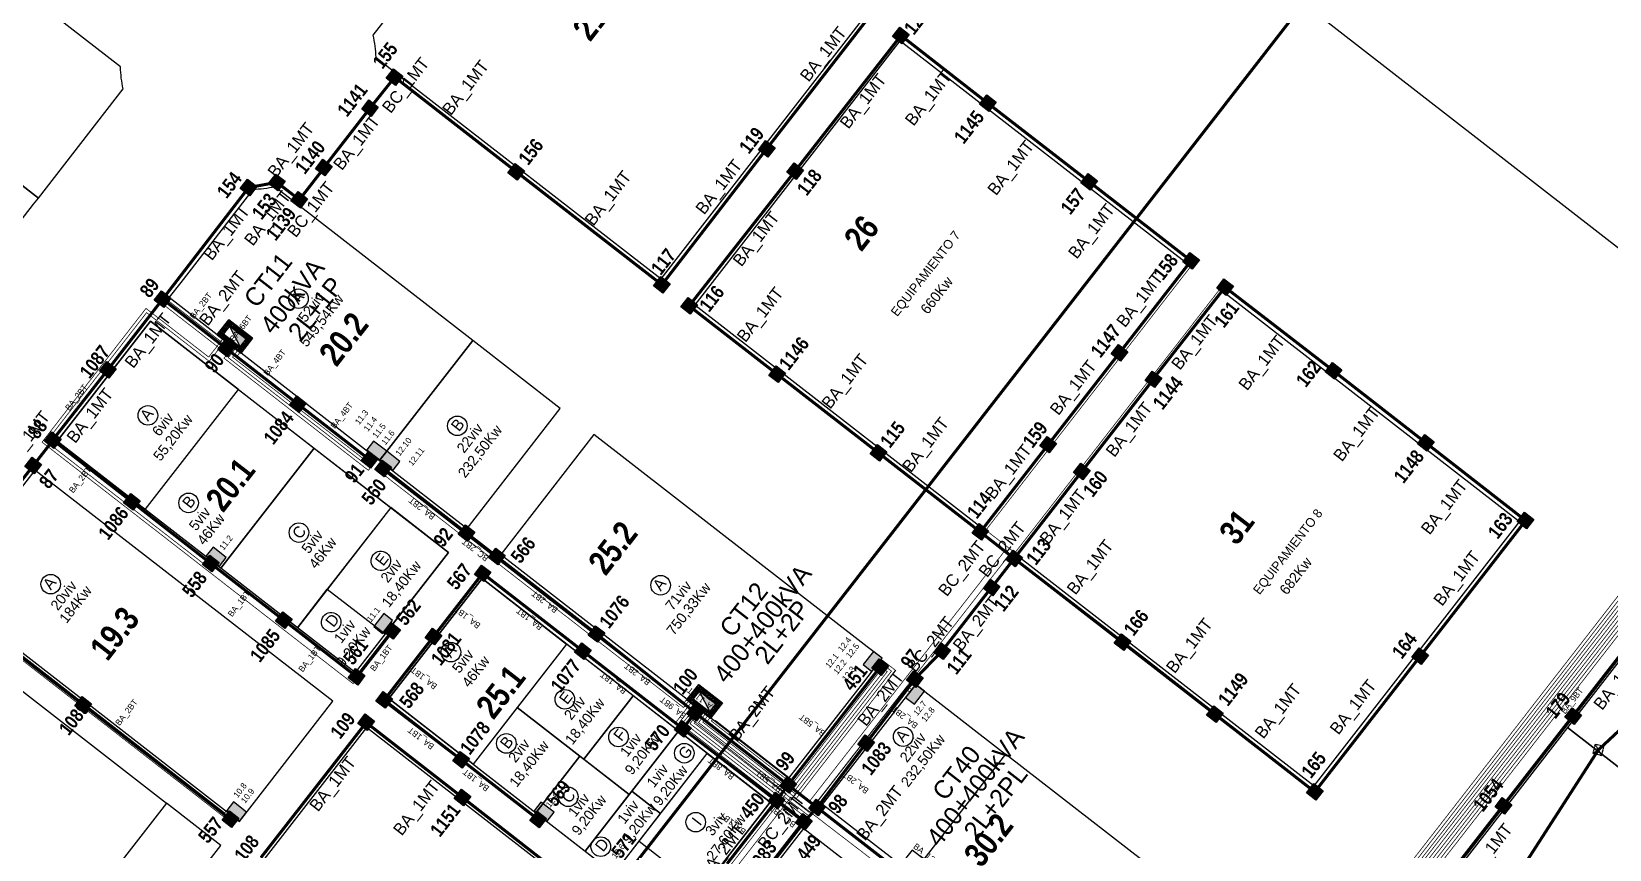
# Model space of a CAD drawing. Header units: metres. Extents: x 750363 to 753809, y 4417932 to 4421953.
# Drawn here: x 752483 to 753002, y 4420343 to 4420612 of the extents above; entities that cross this region are included whole.
import ezdxf
from ezdxf.enums import TextEntityAlignment as Align

# ---------------------------------------------------------------- set-up
doc = ezdxf.new("R2010")
doc.units = ezdxf.units.M
for name, pattern in [('RAYITAS', [0.375, 0.25, -0.125]), ('TRAZO_Y_PUNTO', [25.4, 12.7, -6.35, 0, -6.35]), ('TRAZOS2', [9.525, 6.35, -3.175]), ('VALS2', [1.25, 0.625, -0.125, 0.125, -0.125, 0.125, -0.125])]:
    doc.linetypes.add(name, pattern=pattern)
for name, color, linetype in [('--norte h4', 7, 'TRAZOS2'), ('0-LAMT_EXISTENTE', 20, 'VALS2'), ('0-MANZANAS', 10, 'Continuous'), ('0-REPARCELACION', 5, 'Continuous'), ('0-SOLAPE', 2, 'TRAZOS2'), ('1-CT', 2, 'TRAZOS2'), ('1-CT-TXT', 3, 'TRAZOS2'), ('1-DESVIO-LINEA EXISTENTE', 210, 'Continuous'), ('1-LINEAS-MT', 7, 'Continuous'), ('2-ARQUETAS-CRUCE', 10, 'Continuous'), ('2-ARQUETAS-PASO', 170, 'Continuous'), ('2-ARQUETAS-TRAFO', 7, 'Continuous'), ('2-CARGAS-BT', 7, 'Continuous'), ('2-HORNACINAS', 7, 'Continuous'), ('2-HORNACINAS-TXT-SIMPLE', 2, 'Continuous'), ('2-LINEAS-BT', 10, 'Continuous'), ('2-TEXTO ZANJA-BT', 7, 'Continuous'), ('2-TEXTO ZANJA-MT', 7, 'Continuous'), ('2-TEXTO-ARQUETA-MT', 7, 'Continuous'), ('2-ZANJAS-BT', 170, 'Continuous'), ('2-ZANJAS-MT', 10, 'Continuous'), ('2-ZANJAS-MT-BT', 82, 'Continuous')]:
    doc.layers.add(name, color=color, linetype=linetype)
doc.styles.add('Century', font='GOTHIC.TTF')
doc.styles.add('Century_1_1000', font='GOTHIC.TTF', dxfattribs={"height": 2})
doc.styles.add('Century_1_2000', font='GOTHIC.TTF', dxfattribs={"height": 4})
doc.styles.add('Century_1_2500', font='GOTHIC.TTF', dxfattribs={"height": 6})
doc.styles.add('Urbanismo_1_1000', font='swisscb.ttf', dxfattribs={"height": 3})
doc.styles.add('Urbanismo_1_2500', font='swisscb.ttf', dxfattribs={"height": 8})

# ---------------------------------------------------------------- blocks, each defined once
blk = doc.blocks.new('ct')
at = {"linetype": 'Continuous'}
h = blk.add_hatch(dxfattribs=at)
h.set_pattern_fill('ANSI31', color=253, scale=0.1, angle=-142.1201, style=0)
h.set_pattern_definition([(45, (0, -5e-10), (-0.2245064, 0.2245064), [])])
h.paths.add_polyline_path([(-1183.13, 162.26), (-1193.03, 162.26), (-1193.03, 156.06), (-1183.13, 156.06)])
h.paths.add_polyline_path([(-1184.63, 160.76), (-1184.63, 157.56), (-1191.53, 157.56), (-1191.53, 160.76)], flags=16)
blk.add_hatch(color=80, dxfattribs=at).paths.add_polyline_path([(-1191.53, 160.76), (-1191.53, 157.56), (-1184.63, 157.56)])
at = {"color": 80, "linetype": 'Continuous'}
blk.add_line((-1184.63, 157.56), (-1191.53, 160.76), dxfattribs=at)
at = {"color": 5, "linetype": 'Continuous'}
blk.add_lwpolyline([(-1193.03, 156.06), (-1183.13, 156.06), (-1183.13, 162.26), (-1193.03, 162.26)], close=True, dxfattribs=at)
at = {"color": 6, "linetype": 'Continuous'}
blk.add_lwpolyline([(-1191.53, 157.56), (-1184.63, 157.56), (-1184.63, 160.76), (-1191.53, 160.76)], close=True, dxfattribs=at)
blk = doc.blocks.new('PM')
at = {"color": 192}
for p, q in [((1.5, 1.5), (-1.5, -1.5)), ((-1.5, 1.5), (1.5, -1.5))]:
    blk.add_line(p, q, dxfattribs=at)
blk.add_lwpolyline([(-1.5, -1.5), (1.5, -1.5), (1.5, 1.5), (-1.5, 1.5)], close=True, dxfattribs=at)
blk = doc.blocks.new('HORNACINA')
at = {"layer": '--norte h4'}
blk.add_hatch(color=141, dxfattribs=at).paths.add_polyline_path([(-3.63, 2.72), (-3.63, -2.72), (0, -2.72), (0, 2.72)])
at = {"layer": '--norte h4', "color": 5}
blk.add_lwpolyline([(-3.63, 2.72), (-3.63, -2.72), (0, -2.72), (0, 2.72)], close=True, dxfattribs=at)
blk = doc.blocks.new('Arqueta 001')
h = blk.add_hatch(color=255)
h.dxf.hatch_style = 1
h.paths.add_polyline_path([(-1.95, 1.95), (0, 0), (1.95, 1.95)])
h.paths.add_polyline_path([(0, 0), (-1.95, -1.95), (1.95, -1.95)])
h = blk.add_hatch(color=256)
h.dxf.hatch_style = 1
h.paths.add_polyline_path([(0, 0), (-1.95, 1.95), (-1.95, -1.95)])
h.paths.add_polyline_path([(1.95, -1.95), (1.95, 1.95), (0, 0)])
h = blk.add_hatch(color=256)
h.dxf.hatch_style = 1
h.paths.add_polyline_path([(1.95, 1.95), (-1.95, 1.95), (0, 0)])
h.paths.add_polyline_path([(0, 0), (-1.95, -1.95), (1.95, -1.95)])
for p, q in [((-1.95, 1.95), (1.95, 1.95)), ((-1.95, -1.95), (-1.95, 1.95)), ((-1.95, 1.95), (1.95, -1.95)), ((1.95, 1.95), (-1.95, -1.95)), ((1.95, 1.95), (1.95, -1.95)), ((1.95, -1.95), (-1.95, -1.95))]:
    blk.add_line(p, q)

msp = doc.modelspace()

# ---------------------------------------------------------------- linework, layer by layer
msp.add_lwpolyline([(750362.61, 4419366.86), (751925.86, 4421379.11), (753772.51, 4419944.52), (752209.26, 4417932.26)], close=True)
at = {"layer": '0-LAMT_EXISTENTE', "color": 31, "linetype": 'TRAZO_Y_PUNTO', "ltscale": 0.5, "const_width": 1, "elevation": 1.34}
msp.add_lwpolyline([(753045.11, 4420419.53), (752998.2, 4420375.82), (752921.51, 4420256.68), (752823.67, 4420106.48), (752736.8, 4419973.28), (752651.04, 4419840.28), (752555.64, 4419693.8), (752481.48, 4419579.51), (752395.87, 4419447.82), (752322.72, 4419335.53), (752235.88, 4419201.16), (752155.11, 4419077.06), (752066.85, 4418911.37), (751999.41, 4418785), (751920.18, 4418635.76), (751935.75, 4418556.49)], dxfattribs=at)
at = {"layer": '0-REPARCELACION'}
for points in [[(752659.52, 4420693.74), (752607.12, 4420626.27), (752595.22, 4420610.95, -0.043615), (752596.13, 4420603.69), (752603.55, 4420597.93), (752689.97, 4420530.8), (752757.45, 4420617.67)], [(752429.4, 4420664.81), (752398.35, 4420624.84), (752444.92, 4420588.67), (752485.23, 4420557.37), (752513.1, 4420593.25, -0.043615), (752512.19, 4420600.51)], [(752563, 4420561.04, -0.043615), (752555.75, 4420560.13), (752532.05, 4420529.62), (752528.25, 4420524.73), (752536.07, 4420518.65), (752544.04, 4420512.46), (752547.85, 4420517.35), (752555.67, 4420511.28), (752551.86, 4420506.39), (752597.38, 4420471.03), (752628.05, 4420510.52)], [(752579.51, 4420415.28, -1), (752583.46, 4420420.37, -1)], [(752803.28, 4420374.42), (752776.41, 4420339.83), (752780.32, 4420336.79), (752776.52, 4420331.89), (752817.38, 4420300.16), (752825.2, 4420294.08), (752840.99, 4420281.82, 0.000287), (752840.99, 4420281.82), (752871.66, 4420321.3)]]:
    msp.add_lwpolyline(points, format="xyb", close=True, dxfattribs=at)
for points in [[(752863.28, 4420535.47), (752768.51, 4420609.08), (752701.03, 4420522.21), (752795.8, 4420448.6)], [(752444.92, 4420588.67), (752412.3, 4420546.67), (752416.21, 4420543.63), (752412.4, 4420538.73), (752440.98, 4420516.54), (752448.8, 4420510.46), (752452.6, 4420515.36), (752483.66, 4420555.35), (752485.23, 4420557.37)], [(752972.27, 4420450.82), (752874.33, 4420526.89), (752806.86, 4420440.01), (752904.79, 4420363.95)], [(752491.44, 4420477.34), (752522.11, 4420516.83), (752620.05, 4420440.77), (752589.37, 4420401.28)], [(752626.18, 4420448.66), (752656.85, 4420488.15), (752628.05, 4420510.52), (752597.38, 4420471.03)], [(752667.91, 4420479.56), (752637.24, 4420440.08), (752698.55, 4420392.45), (752702.36, 4420397.35), (752710.17, 4420391.27), (752706.37, 4420386.38), (752732.01, 4420366.47), (752756.61, 4420398.13), (752762.68, 4420405.95), (752757.78, 4420409.76)], [(752484.08, 4420467.86), (752453.41, 4420428.38), (752551.34, 4420352.31), (752582.01, 4420391.8), (752582.01, 4420391.8)], [(752631.1, 4420432.18), (752600.43, 4420392.69), (752695.2, 4420319.08), (752725.87, 4420358.57)], [(752600.43, 4420392.69), (752631.1, 4420432.18), (752658.91, 4420410.58), (752628.24, 4420371.09)], [(752631.1, 4420432.18), (752600.43, 4420392.69), (752695.2, 4420319.08), (752725.87, 4420358.57)], [(753014.92, 4420417.7), (752988.08, 4420383.15), (753068.38, 4420320.79), (753091.41, 4420350.43), (753087.5, 4420353.47), (753091.3, 4420358.37)], [(752658.91, 4420410.58), (752642.7, 4420389.71), (752663.24, 4420373.76), (752664.58, 4420372.71), (752680.79, 4420393.58)], [(752743.06, 4420357.88), (752773.73, 4420397.37), (752803.28, 4420374.42), (752776.41, 4420339.83), (752772.5, 4420342.86), (752768.7, 4420337.97)], [(752680.79, 4420393.58), (752664.58, 4420372.71), (752679.49, 4420361.14), (752680.36, 4420362.26), (752695.7, 4420382.01)], [(752642.7, 4420389.71), (752628.24, 4420371.09), (752648.77, 4420355.14), (752663.24, 4420373.76)], [(752687.84, 4420309.6), (752593.07, 4420383.21), (752525.6, 4420296.34), (752612.55, 4420228.8), (752616.35, 4420233.7), (752624.17, 4420227.63)], [(752695.7, 4420382.01), (752680.36, 4420362.26), (752689.84, 4420354.9), (752705.17, 4420374.65)], [(752988.08, 4420383.15), (752947.44, 4420330.83), (753027.74, 4420268.46), (753068.38, 4420320.79)], [(752663.24, 4420373.76), (752648.77, 4420355.14), (752665.03, 4420342.52), (752679.49, 4420361.14)], [(752674.5, 4420335.16), (752705.17, 4420374.64), (752725.87, 4420358.57), (752695.2, 4420319.08)], [(752680.36, 4420362.26), (752665.03, 4420342.52), (752674.5, 4420335.16), (752689.84, 4420354.9)], [(752706.26, 4420310.49), (752736.93, 4420349.98), (752834.86, 4420273.92), (752804.19, 4420234.43)], [(752706.26, 4420310.49), (752736.93, 4420349.98), (752759.97, 4420332.08), (752729.3, 4420292.6)], [(752674.5, 4420335.16), (752682.73, 4420345.75), (752703.43, 4420329.67), (752695.2, 4420319.08)]]:
    msp.add_lwpolyline(points, close=True, dxfattribs=at)
for points in [[(752491.44, 4420477.34), (752520.34, 4420454.89), (752551.01, 4420494.38), (752522.11, 4420516.83), (752491.44, 4420477.34)], [(752551.01, 4420494.38), (752575.86, 4420475.08), (752545.19, 4420435.6), (752520.34, 4420454.89), (752551.01, 4420494.38)], [(752575.86, 4420475.08), (752601.06, 4420455.51), (752570.39, 4420416.02), (752545.19, 4420435.6), (752575.86, 4420475.08)], [(752601.06, 4420455.51), (752580.23, 4420428.7), (752599.22, 4420413.95), (752620.05, 4420440.77), (752601.06, 4420455.51)], [(752570.39, 4420416.02), (752580.23, 4420428.7), (752599.22, 4420413.95), (752589.37, 4420401.28), (752570.39, 4420416.02)], [(752496.66, 4420318.81), (752416.61, 4420380.99), (752447.28, 4420420.48), (752527.33, 4420358.3), (752496.66, 4420318.81)], [(752743.06, 4420357.88), (752773.73, 4420397.37)], [(752725.87, 4420358.57), (752705.17, 4420374.64)], [(752545.21, 4420344.41), (752527.33, 4420358.3), (752496.66, 4420318.81), (752514.54, 4420304.93), (752545.21, 4420344.41)]]:
    msp.add_lwpolyline(points, dxfattribs=at)
at = {"layer": '0-REPARCELACION', "elevation": -1.34}
msp.add_lwpolyline([(752595.84, 4420435.46, -1), (752599.79, 4420440.55, -1)], format="xyb", close=True, dxfattribs=at)
at = {"layer": '0-REPARCELACION', "color": 6}
for centre in [(752570.75, 4420524.25), (752521.23, 4420485.86), (752622.98, 4420482.42, 1.34), (752534.61, 4420457.07), (752570.89, 4420447.29), (752489.27, 4420430.33), (752689.82, 4420429.99), (752620.87, 4420407.98, 1.34), (752658.34, 4420392.45), (752639.1, 4420377.94), (752675.97, 4420380.06), (752769.59, 4420380.17), (752697.61, 4420374.72), (752659.46, 4420360.38), (752701.37, 4420352.04), (752670.14, 4420343.97)]:
    msp.add_circle(centre, 3.22, dxfattribs=at)
at = {"layer": '0-SOLAPE', "const_width": 1, "elevation": 1.34, "flags": 128}
msp.add_lwpolyline([(751237.24, 4418479), (753046.04, 4420807.81)], dxfattribs=at)
at = {"layer": '1-DESVIO-LINEA EXISTENTE', "const_width": 0.25, "elevation": 1.34}
msp.add_lwpolyline([(752846.89, 4420185.67), (752853.69, 4420194.42), (752844.91, 4420201.25), (753024.19, 4420431.81), (753045.2, 4420419.44)], dxfattribs=at)
at = {"layer": '1-LINEAS-MT', "color": 80, "const_width": 0.25, "elevation": 1.34}
for points in [[(752407.99, 4420542.16), (752407.36, 4420541.35), (752360.13, 4420578.04), (752429.43, 4420667.27), (752429.43, 4420667.27), (752460.55, 4420707.33), (752542.73, 4420643.51), (752550.45, 4420642.44), (752559.19, 4420647.52), (752613.11, 4420716.94), (752642.27, 4420694.3), (752659.94, 4420695.69), (752759.39, 4420618.45), (752689.98, 4420529.07), (752602.35, 4420597.13), (752571.03, 4420556.81), (752563.66, 4420562.53), (752554.36, 4420560.83), (752526.38, 4420524.79), (752545.92, 4420509.62), (752546.54, 4420510.42)], [(752548.72, 4420508.73), (752546.87, 4420506.35), (752525.15, 4420523.22), (752411.44, 4420376.81), (752433.25, 4420359.87), (752431.04, 4420357.02)]]:
    msp.add_lwpolyline(points, dxfattribs=at)
at = {"layer": '1-LINEAS-MT', "color": 140, "const_width": 0.25}
for points in [[(752702.95, 4420388.8), (752701.69, 4420387.18), (752738.53, 4420358.57), (752802.99, 4420441.3), (752699.53, 4420521.65), (752768.76, 4420610.78), (752865.04, 4420536), (752796.77, 4420448.1), (752806.35, 4420440.67), (752874.62, 4420528.56), (752974.28, 4420451.15), (752904.78, 4420361.68), (752804.3, 4420439.73), (752740.11, 4420357.35), (752770.38, 4420333.83), (752771.61, 4420335.41)], [(752615.41, 4420226.74), (752614.38, 4420225.41), (752523.81, 4420295.76), (752592.91, 4420384.73), (752690.24, 4420308.8), (752731.13, 4420361.45), (752698.89, 4420386.83), (752701.37, 4420390.03)]]:
    msp.add_lwpolyline(points, dxfattribs=at)
at = {"layer": '1-LINEAS-MT', "color": 140}
msp.add_lwpolyline([(752617.31, 4420224.84, 0.25, 0.25, 0), (752616.49, 4420223.78, 0.25, 0.25, 0), (752620.27, 4420220.84, 0.25, 0.25, 0), (752688.14, 4420308.23, 0.25, 0.25, 0), (752691.63, 4420307.42, 0.25, 0.25, 0), (752732.66, 4420360.24, 0.25, 0.25, 0), (752773.88, 4420328.58, 0.25, 0.25, 0), (752839.98, 4420277.24, 0.25, 0.25, 0), (752805.94, 4420233.42, 0.25, 0.25, 0), (752852.31, 4420197.4, 0.25, 0.25, 0), (752844.59, 4420187.46, 0, 0, 0)], format="xyseb", dxfattribs=at)
at = {"layer": '2-LINEAS-BT', "const_width": 0.25}
for points in [[(752600.04, 4420416.28), (752602.01, 4420414.76), (752588.7, 4420397.62), (752486.43, 4420477.06), (752520.61, 4420521.06), (752541.21, 4420505.05), (752545.82, 4420510.98)], [(752542.58, 4420437.94), (752541.01, 4420435.93), (752487.84, 4420477.23), (752520.79, 4420519.65), (752541.39, 4420503.65), (752546.61, 4420510.37)], [(752596.81, 4420471.74), (752593.73, 4420467.78), (752546.26, 4420504.68), (752549.15, 4420508.4)], [(752596.02, 4420472.35), (752593.55, 4420469.18), (752547.66, 4420504.86), (752549.94, 4420507.78)], [(752595.23, 4420472.96), (752593.38, 4420470.58), (752549.06, 4420505.04), (752550.72, 4420507.17)], [(752594.44, 4420473.58), (752593.2, 4420471.99), (752550.47, 4420505.21), (752551.51, 4420506.56)], [(752699.01, 4420391.86), (752697.37, 4420389.75), (752597.78, 4420467.11), (752599.67, 4420469.54)], [(752600.44, 4420468.95), (752599.16, 4420467.3), (752697.35, 4420391.03), (752698.38, 4420392.35)], [(752650.41, 4420354.08), (752649.73, 4420353.21), (752599.26, 4420392.42), (752631.23, 4420433.59), (752694.5, 4420384.44), (752699.8, 4420391.25)], [(752881.13, 4420245.35), (752870.38, 4420253.69), (753012.63, 4420436.7), (753108.4, 4420362.31), (753099.82, 4420351.28)], [(752881.74, 4420246.14), (752871.78, 4420253.87), (753012.8, 4420435.29), (753107, 4420362.13), (753099.03, 4420351.89)], [(752882.36, 4420246.93), (752873.19, 4420254.05), (753012.98, 4420433.89), (753105.59, 4420361.96), (753098.24, 4420352.51)], [(752947.85, 4420331.35), (752939.47, 4420337.85), (753013.15, 4420432.49), (753104.19, 4420361.78), (753097.45, 4420353.12)], [(752547.09, 4420355.89), (752546.48, 4420355.1), (752450.58, 4420429.68), (752412.84, 4420381.1), (752436.01, 4420363.11), (752431.18, 4420356.9)], [(752548.05, 4420355.15), (752546.69, 4420353.39), (752450.62, 4420428.1), (752414.25, 4420381.27), (752437.41, 4420363.28), (752431.97, 4420356.29)], [(752948.46, 4420332.14), (752940.88, 4420338.03), (753013.33, 4420431.08), (753102.78, 4420361.61), (753096.66, 4420353.73)], [(752949.08, 4420332.93), (752942.28, 4420338.2), (753013.51, 4420429.68), (753101.38, 4420361.43), (753095.87, 4420354.35)], [(752949.69, 4420333.72), (752943.68, 4420338.38), (753013.68, 4420428.28), (753099.98, 4420361.25), (753095.08, 4420354.96)], [(752950.3, 4420334.51), (752945.09, 4420338.56), (753013.86, 4420426.88), (753098.57, 4420361.08), (753094.3, 4420355.58)], [(752950.92, 4420335.3), (752946.49, 4420338.73), (753014.04, 4420425.47), (753097.17, 4420360.9), (753093.51, 4420356.19)], [(752762.41, 4420405.6), (752767.15, 4420401.92), (752734.45, 4420359.83), (752702.3, 4420384.8), (752704.48, 4420387.61)], [(752761.79, 4420404.81), (752765.74, 4420401.74), (752734.28, 4420361.23), (752703.7, 4420384.97), (752705.27, 4420386.99)], [(752761.18, 4420404.02), (752764.34, 4420401.56), (752734.1, 4420362.63), (752705.11, 4420385.15), (752706.06, 4420386.38)], [(752706.85, 4420385.77), (752706.51, 4420385.33), (752733.92, 4420364.03), (752762.94, 4420401.39), (752760.57, 4420403.23)], [(752759.95, 4420402.44), (752761.53, 4420401.21), (752733.75, 4420365.44), (752707.83, 4420385.57)], [(752772.44, 4420395.59), (752770.94, 4420396.75), (752738.71, 4420355.25), (752700.9, 4420384.62), (752703.69, 4420388.22)], [(752771.82, 4420394.8), (752771.11, 4420395.35), (752738.88, 4420353.85), (752699.49, 4420384.45), (752702.9, 4420388.83)], [(752671.55, 4420337.07), (752671.09, 4420336.48), (752695.45, 4420317.56), (752727.53, 4420358.87), (752695.28, 4420383.92), (752700.53, 4420390.68)], [(752817.84, 4420253.28), (752819.68, 4420251.85), (752803.06, 4420230.45), (752702.46, 4420308.59), (752736.73, 4420352.71), (752736.87, 4420352.89), (752696.69, 4420384.09), (752701.33, 4420390.06)], [(752760.87, 4420268.16), (752759.09, 4420265.87), (752703.86, 4420308.76), (752737.52, 4420352.1), (752737.52, 4420352.1), (752738.27, 4420353.06), (752698.09, 4420384.27), (752702.11, 4420389.45)]]:
    msp.add_lwpolyline(points, dxfattribs=at)
at = {"layer": '2-ZANJAS-BT', "const_width": 1}
for points, elevation in [([(752546.93, 4420507.91), (752548.17, 4420509.16)], 1.34), ([(752506.29, 4420498.65), (752506.09, 4420498.39)], 1.34), ([(752594.12, 4420471.27), (752570.54, 4420489.59)], 1.34), ([(752516.01, 4420457.4), (752490, 4420477.73)], 1.34), ([(752515.98, 4420457.42), (752541.96, 4420437.1)], 1.34), ([(752565.92, 4420418.47), (752541.89, 4420437.16)], 1.34), ([(752565.92, 4420418.49), (752589.87, 4420399.89)], 1.34), ([(752589.87, 4420399.89), (752601.59, 4420414.97)], 1.34), ([(752601.59, 4420414.97), (752599.99, 4420416.22)], 1.34), ([(752701.24, 4420387.96), (752702.36, 4420389.26)], -1.34), ([(752741.3, 4420356.84), (752736.96, 4420352.13)], -1.34)]:
    msp.add_lwpolyline(points, dxfattribs=dict(at, elevation=elevation))
for points in [[(752594.12, 4420471.27), (752595.38, 4420472.89)], [(752598.6, 4420468.43), (752599.67, 4420469.55)], [(752626, 4420447.14), (752598.6, 4420468.43)], [(752668.76, 4420413.94), (752635.97, 4420439.4)], [(752615.13, 4420413.07), (752631.31, 4420433.9)], [(752664.27, 4420408.3), (752631.31, 4420433.9)], [(752499.96, 4420390.64), (752451.54, 4420428.29)], [(752615.13, 4420413.07), (752598.95, 4420392.24)], [(752701.27, 4420388), (752668.76, 4420413.94)], [(752664.27, 4420408.3), (752697.13, 4420382.78)], [(752761.99, 4420403.04), (752731.75, 4420364.26)], [(752761.99, 4420403.04), (752761.01, 4420403.8)], [(752757.38, 4420377.98), (752773.46, 4420399.13)], [(752773.46, 4420399.13), (752773.71, 4420397.33)], [(752499.96, 4420390.64), (752548.38, 4420352.99)], [(752624.24, 4420372.59), (752598.98, 4420391.95)], [(752697.13, 4420382.78), (752701.21, 4420388.05)], [(752697.13, 4420382.78), (752727.91, 4420359.16)], [(752741.3, 4420356.84), (752757.38, 4420377.98)], [(752649.54, 4420352.94), (752624.24, 4420372.59)], [(752548.38, 4420352.99), (752549.29, 4420354.17)], [(752649.54, 4420352.94), (752650.44, 4420354.09)], [(752736.96, 4420352.13), (752720.76, 4420331.34)]]:
    msp.add_lwpolyline(points, dxfattribs=at)
at = {"layer": '2-ZANJAS-BT', "linetype": 'RAYITAS', "ltscale": 4, "const_width": 1}
for points in [[(752635.97, 4420439.4), (752626.02, 4420447.13)], [(752727.91, 4420359.16), (752736.96, 4420352.13)]]:
    msp.add_lwpolyline(points, dxfattribs=at)
at = {"layer": '2-ZANJAS-MT', "const_width": 1}
for points, elevation in [([(752724.71, 4420573.59), (752759.35, 4420618.19)], -1.34), ([(752734, 4420566.19), (752768.85, 4420610.81)], -1.34), ([(752797.43, 4420588.55), (752768.87, 4420610.85)], -1.34), ([(752602.37, 4420597.16), (752642.36, 4420566.03)], 1.34), ([(752830.74, 4420562.75), (752797.43, 4420588.55)], -1.34), ([(752579.06, 4420567.37), (752594.26, 4420586.95)], 1.34), ([(752690.24, 4420528.85), (752724.71, 4420573.59)], -1.34), ([(752554.36, 4420560.83), (752563.64, 4420562.53)], 1.34), ([(752563.66, 4420562.53), (752571.03, 4420556.81)], 1.34), ([(752642.36, 4420566.03), (752690.24, 4420528.85)], -1.34), ([(752642.37, 4420566.05), (752690.24, 4420528.85)], 1.34), ([(752699.2, 4420521.88), (752734.04, 4420566.24)], -1.34), ([(752830.74, 4420562.75), (752864.25, 4420536.71)], -1.34), ([(752526.08, 4420524.12), (752554.36, 4420560.83)], -1.34), ([(752840.76, 4420506.48), (752864.25, 4420536.71)], -1.34), ([(752911.1, 4420500.5), (752875.43, 4420528.03)], -1.34), ([(752728.17, 4420499.38), (752699.2, 4420521.88)], -1.34), ([(752546.93, 4420507.91), (752548, 4420509.29)], -1.34), ([(752570.56, 4420489.57), (752546.94, 4420507.92)], 1.34), ([(752817.27, 4420476.23), (752840.76, 4420506.47)], -1.34), ([(752911.1, 4420500.5), (752941.46, 4420476.84)], -1.34), ([(752761.49, 4420473.51), (752728.17, 4420499.38)], -1.34), ([(752817.27, 4420476.23), (752794.96, 4420447.51)], -1.34), ([(752974.27, 4420451.26), (752941.46, 4420476.84)], -1.34), ([(752451.55, 4420428.18), (752483.53, 4420469.35)], -1.34), ([(752761.49, 4420473.51), (752794.96, 4420447.51)], -1.34), ([(752806.09, 4420438.77), (752828.31, 4420467.39)], -1.34), ([(752939.6, 4420406.63), (752974.27, 4420451.26)], -1.34), ([(752841.76, 4420411.23), (752806.09, 4420438.77)], -1.34), ([(752782.38, 4420408.36), (752798.67, 4420429.32)], -1.34), ([(752872.12, 4420387.57), (752841.76, 4420411.23)], -1.34), ([(752904.93, 4420361.99), (752939.6, 4420406.63)], -1.34), ([(752741.3, 4420356.84), (752773.46, 4420399.13)], -1.34), ([(752731.75, 4420364.26), (752701.19, 4420387.99)], -1.34), ([(752701.24, 4420387.96), (752702.29, 4420389.31)], -1.34), ([(752872.12, 4420387.57), (752904.93, 4420361.99)], -1.34), ([(752558.42, 4420340.41), (752593.01, 4420384.8)], -1.34), ([(752624.88, 4420360), (752593.01, 4420384.8)], 1.34), ([(752656.18, 4420335.54), (752624.61, 4420360.21)], 1.34), ([(752771.24, 4420333.58), (752741.3, 4420356.84)], -1.34)]:
    msp.add_lwpolyline(points, dxfattribs=dict(at, elevation=elevation))
at = {"layer": '2-ZANJAS-MT', "linetype": 'RAYITAS', "ltscale": 4, "const_width": 1}
for points, elevation in [([(752594.26, 4420586.95), (752602.4, 4420597.14)], 1.34), ([(752571.01, 4420556.79), (752579.08, 4420567.19)], 1.34), ([(752483.53, 4420469.35), (752490.01, 4420477.69)], -1.34), ([(752806.09, 4420438.77), (752794.96, 4420447.51)], -1.34), ([(752798.69, 4420429.23), (752806.09, 4420438.77)], -1.34), ([(752773.46, 4420399.13), (752782.38, 4420408.36)], -1.34), ([(752741.3, 4420356.84), (752731.75, 4420364.26)], -1.34)]:
    msp.add_lwpolyline(points, dxfattribs=dict(at, elevation=elevation))
at = {"layer": '2-ZANJAS-MT', "const_width": 1}
for points in [[(752851.66, 4420497.69), (752875.43, 4420528.03)], [(752828.31, 4420467.39), (752851.86, 4420497.72)]]:
    msp.add_lwpolyline(points, dxfattribs=at)
at = {"layer": '2-ZANJAS-MT-BT', "const_width": 1, "elevation": 1.34}
for points in [[(752508.04, 4420500.88), (752526.09, 4420524.12)], [(752546.92, 4420507.93), (752526.09, 4420524.12)], [(752508.04, 4420500.88), (752489.99, 4420477.85)]]:
    msp.add_lwpolyline(points, dxfattribs=at)
at = {"layer": '2-ZANJAS-MT-BT', "const_width": 1}
for points in [[(752989.91, 4420386.91), (753015.16, 4420419.42)], [(752966.95, 4420357.42), (752989.88, 4420386.9)], [(752731.75, 4420364.26), (752727.91, 4420359.16)], [(752727.91, 4420359.16), (752711.74, 4420338.45)], [(752945.73, 4420330.02), (752966.95, 4420357.37)]]:
    msp.add_lwpolyline(points, dxfattribs=at)

# ---------------------------------------------------------------- block references
at = {"layer": '0-LAMT_EXISTENTE', "rotation": 255.9200329694507}
msp.add_blockref('PM', (752998.2, 4420375.82, 1.34), dxfattribs=at)
at = {"layer": '1-CT', "rotation": 142.1318596409795}
for p in [(751709.61, 4421366.75, 1.34), (751709.61, 4421366.75, 1.34), (751864.06, 4421246.66, 1.34), (751864.06, 4421246.66, 1.34)]:
    msp.add_blockref('ct', p, dxfattribs=at)
at = {"layer": '2-ARQUETAS-CRUCE'}
for p, rotation in [((752768.85, 4420610.81, -1.34), 52.16329557934349), ((752602.33, 4420597.13, 1.34), 52.16329557934349), ((752571.01, 4420556.81, 1.34), 52.16329557934349), ((752864.25, 4420536.71, -1.34), 52.16329557934349), ((752690.24, 4420528.85, -1.34), 52.16329557934349), ((752526.07, 4420524.11, -1.34), 52.16329557934349), ((752875.43, 4420528.03, -1.34), 52.16329557934349), ((752699.2, 4420521.88, -1.34), 52.16329557934349), ((752490, 4420477.73, -1.34), 52.16329557934349), ((752974.27, 4420451.26, -1.34), 52.16329557934349), ((752794.96, 4420447.51, -1.34), 52.16329557934349), ((752806.09, 4420438.77, -1.34), 52.16329557934349), ((752631.31, 4420433.9), 142.1632955505165), ((752589.87, 4420399.89, 1.34), 52.16329557915122), ((752598.95, 4420392.24), 142.1632955505165), ((752593.04, 4420384.89, -1.34), 52.16329557934349), ((752697.13, 4420382.78), 142.1632955505165), ((752731.75, 4420364.26, -1.34), 52.16329557934349), ((752727.91, 4420359.16), 142.1632955505165), ((752904.93, 4420361.99, -1.34), 52.16329557934349), ((752736.96, 4420352.13), 142.1632955505165), ((752741.3, 4420356.84, -1.34), 52.16329557934349)]:
    msp.add_blockref('Arqueta 001', p, dxfattribs=dict(at, rotation=rotation))
at = {"layer": '2-ARQUETAS-PASO'}
for p, rotation in [((752594.26, 4420586.95, 1.34), 52.16329557934349), ((752797.43, 4420588.55, -1.34), 52.16329557934349), ((752724.71, 4420573.59, -1.34), 142.1632955749608), ((752579.06, 4420567.37, 1.34), 52.16329557934349), ((752642.36, 4420566.03, -1.34), 52.16329557629284), ((752734.04, 4420566.24, -1.34), 142.1632955749608), ((752554.35, 4420560.82, 1.34), 52.16329557934349), ((752563.64, 4420562.53, 1.34), 52.16329557934349), ((752830.74, 4420562.67, -1.34), 52.16329557934349), ((752840.76, 4420506.46, -1.34), 52.16329557934349), ((752508.04, 4420500.88, 1.34), 52.16329557934349), ((752728.17, 4420499.38, -1.34), 52.16329557934349), ((752851.86, 4420497.72), 52.16329557934349), ((752911.1, 4420500.5, -1.34), 52.16329557934349), ((752570.54, 4420489.57, 1.34), 52.16329557934349), ((752941.46, 4420476.84, -1.34), 52.16329557934349), ((752761.49, 4420473.51, -1.34), 52.16329557934349), ((752817.27, 4420476.23, -1.34), 52.16329557934349), ((752483.53, 4420469.35, -1.34), 52.16329557934349), ((752594.12, 4420471.27), 52.16329557915122), ((752598.6, 4420468.43), 142.1632955505165), ((752828.31, 4420467.39, -1.34), 52.16329557934349), ((752515.99, 4420457.39, 1.34), 52.16329557934349), ((752626.01, 4420447.08), 142.1632955505165), ((752541.89, 4420437.16, 1.34), 52.16329557915122), ((752635.97, 4420439.4), 142.1632955505165), ((752798.69, 4420429.23, -1.34), 52.16329557934349), ((752565.92, 4420418.47, 1.34), 52.16329557934349), ((752601.59, 4420414.97, 1.34), 52.16329557915122), ((752615.13, 4420413.07), 142.1632955505165), ((752668.76, 4420413.94), 142.1632955505165), ((752841.76, 4420411.23, -1.34), 52.16329557934349), ((752664.27, 4420408.3), 142.1632955505165), ((752782.39, 4420408.25, -1.34), 52.16329557934349), ((752939.6, 4420406.63, -1.34), 52.16329557934349), ((752761.99, 4420403.04), 142.1632955505165), ((752773.46, 4420399.13, -1.34), 142.1632955505165), ((752773.46, 4420399.13), 52.16329557934349), ((752499.96, 4420390.64), 52.16329557719351), ((752872.12, 4420387.57, -1.34), 52.16329557934349), ((752989.88, 4420386.9), 52.16329557934349), ((752757.38, 4420377.98), 142.1632955505165), ((752624.24, 4420372.59), 142.1632955505165), ((752624.65, 4420360.13, 1.34), 52.16329557934349), ((752966.95, 4420357.42), 52.16329557934349), ((752548.38, 4420352.99), 52.16329557719351), ((752649.54, 4420352.94), 142.1632955505165)]:
    msp.add_blockref('Arqueta 001', p, dxfattribs=dict(at, rotation=rotation))
at = {"layer": '2-ARQUETAS-TRAFO', "rotation": 52.16329557934349}
for p in [(752546.93, 4420507.91, -1.34), (752701.24, 4420387.96, -1.34)]:
    msp.add_blockref('Arqueta 001', p, dxfattribs=at)
at = {"layer": '2-HORNACINAS'}
for p, rotation in [((752595.38, 4420472.89), 232.1262165955487), ((752599.68, 4420469.55), 232.1262165955487), ((752542.58, 4420437.94), 232.1262165955487), ((752600.04, 4420416.28), 322.1262165935735), ((752758.14, 4420406.03), 142.1380396787847), ((752772.06, 4420395.22), 142.165333388039), ((752549.29, 4420354.17), 232.1262165955487), ((752650.41, 4420354.08), 232.1262165955487)]:
    msp.add_blockref('HORNACINA', p, dxfattribs=dict(at, rotation=rotation))

# ---------------------------------------------------------------- texts
at = {"layer": '0-MANZANAS', "char_height": 8, "attachment_point": 1, "rotation": 52.1633, "style": 'Urbanismo_1_2500'}
for s, insert in [('\\pxqc;21', (752654.88, 4420606.39, 1.34)), ('\\pxqc;26', (752744.09, 4420537.31, 1.34)), ('\\pxqc;20.2', (752573.81, 4420502.4, 1.34)), ('\\pxqc;20.1', (752536.54, 4420454.48, 1.34)), ('\\pxqc;31', (752867.45, 4420440.59, 1.34)), ('\\pxqc;25.2', (752662.31, 4420433.67, 1.34)), ('\\pxqc;19.3', (752498.48, 4420405.54, 1.34)), ('\\pxqc;25.1', (752625.43, 4420386.34, 1.34)), ('\\pxqc;30.2', (752785.84, 4420337.59, 1.34))]:
    msp.add_mtext_dynamic_manual_height_columns(s, width=28.0708, gutter_width=40, heights=[0], dxfattribs=dict(at, insert=insert))
at = {"layer": '0-REPARCELACION', "color": 5, "char_height": 3, "width": 72.8802, "attachment_point": 1, "rotation": 52.1633, "style": 'Century'}
for s, insert in [('EQUIPAMIENTO 7', (752765.28, 4420520)), ('EQUIPAMIENTO 8', (752884.4, 4420428.5))]:
    msp.add_mtext(s, dxfattribs=dict(at, insert=insert))
at = {"layer": '0-REPARCELACION', "color": 3, "char_height": 3.75, "width": 7.0666, "attachment_point": 1, "rotation": 52.1633, "style": 'Century'}
for s, insert in [('A', (752567.83, 4420524.4)), ('A', (752518.31, 4420486.01)), ('B', (752620.59, 4420482.59, 1.34)), ('B', (752532.21, 4420457.25)), ('C', (752568.34, 4420447.15)), ('E', (752595.62, 4420438.34, -1.34)), ('A', (752486.35, 4420430.47)), ('A', (752686.9, 4420430.14)), ('D', (752579.29, 4420418.17)), ('A', (752617.96, 4420408.12, 1.34)), ('E', (752656.13, 4420392.77)), ('F', (752674, 4420380.68)), ('A', (752766.67, 4420380.32)), ('B', (752636.7, 4420378.12)), ('G', (752695.27, 4420374.59)), ('C', (752656.9, 4420360.25)), ('I', (752699.79, 4420352.91)), ('D', (752667.95, 4420344.31))]:
    msp.add_mtext(s, dxfattribs=dict(at, insert=insert))
at = {"layer": '1-CT-TXT', "color": 5, "style": 'Century_1_2500'}
for s, p in [('CT11', (752563.06, 4420528.59, 1.34)), ('400kVA', (752571.06, 4420523.23, 1.34)), ('2L+1P', (752578.75, 4420519.14, 1.34)), ('400+400kVA', (752725.69, 4420415.49, 1.34)), ('CT12', (752719.49, 4420420.16, 1.34)), ('2L+2P', (752732.16, 4420412.77, 1.34)), ('400+400kVA', (752795.64, 4420361.75, 1.34)), ('CT40', (752789.44, 4420366.43, 1.34)), ('2L+2PL', (752802.32, 4420356.72, 1.34))]:
    msp.add_text(s, height=6, rotation=52.1319, dxfattribs=at).set_placement(p, align=Align.CENTER)
at = {"layer": '2-CARGAS-BT', "color": 5, "char_height": 3.4, "attachment_point": 1, "rotation": 52.1633, "style": 'Century'}
for s, insert, width in [('660Kw', (752775, 4420520.95), 7.0666), ('52viv', (752570.38, 4420518.31), 7.0666), ('549,54Kw', (752570.75, 4420510.16), 7.0666), ('6viv', (752522.31, 4420480.77), 7.0666), ('55,20Kw', (752522.68, 4420472.63), 7.0666), ('22viv', (752622.51, 4420475.26, 1.34), 7.0666), ('232,50Kw', (752622.88, 4420467.12, 1.34), 7.0666), ('5viv', (752534.42, 4420449.7, -1.34), 7.0666), ('   46Kw', (752534.76, 4420441.99, -1.34), 18.3024), ('5viv', (752571.44, 4420442.19), 7.0666), ('  46Kw', (752572.3, 4420435.19), 18.3504), ('2viv', (752597.45, 4420432.61, -1.34), 7.0666), ('18,40Kw', (752597.82, 4420424.47, -1.34), 7.0666), ('682Kw', (752893.07, 4420428.62), 7.0666), ('20viv', (752488.93, 4420423.49), 7.0666), ('   184Kw', (752489.47, 4420416.27), 20.8456), ('71viv', (752691.11, 4420423.46), 7.0666), ('750,33Kw', (752691.48, 4420415.32), 7.0666), ('1viv', (752582.15, 4420412.69), 7.0666), ('9,20Kw', (752582.78, 4420404.84), 19.2483), ('5viv', (752620.97, 4420402.85, 1.34), 7.0666), ('   46Kw', (752621.87, 4420395.19, 1.34), 19.0045), ('2viv', (752657.78, 4420387.45), 7.0666), ('18,40Kw', (752658.15, 4420379.31), 7.0666), ('1viv', (752676.18, 4420375.32), 7.0666), (' 9,20Kw', (752676.97, 4420368.38, -1.34), 18.0233), ('22viv', (752768.18, 4420373.51), 7.0666), ('232,50Kw', (752768.55, 4420365.37), 7.0666), ('2viv', (752639.44, 4420373.44), 7.0666), ('18,40Kw', (752639.81, 4420365.29), 7.0666), ('1viv', (752684.97, 4420365.21), 7.0666), ('9,20Kw', (752687, 4420359.2), 7.0666), ('1viv', (752659.1, 4420355.53), 7.0666), (' 9,20Kw', (752659.5, 4420348.46), 18.0233), ('1viv', (752675.3, 4420353.27), 7.0666), ('9,20Kw', (752676.72, 4420346.75), 7.0666), ('3viv', (752704.2, 4420349.29), 7.0666), ('27,60Kw', (752704.57, 4420341.14), 7.0666)]:
    msp.add_mtext(s, dxfattribs=dict(at, insert=insert, width=width))
at = {"layer": '2-HORNACINAS-TXT-SIMPLE', "char_height": 2, "attachment_point": 1, "rotation": 52.1633, "style": 'Century_1_1000'}
for s, insert in [('\\pxql;11.3', (752589.13, 4420483.84, 1.34)), ('\\pxql;11.4', (752592.01, 4420481.6, 1.34)), ('\\pxql;11.5', (752594.87, 4420479.38, 1.34)), ('\\pxql;11.6', (752597.76, 4420477.14, 1.34)), ('\\pxql;12.10', (752602.44, 4420473.53, 1.34)), ('\\pxql;12.11', (752606.62, 4420470.29, 1.34)), ('\\pxql;11.2', (752544.53, 4420442.56, 1.34)), ('\\pxql;11.1', (752593.04, 4420418.93, 4.03)), ('\\pxql; 12.4', (752747.47, 4420408.49)), ('\\pxql; 12.1', (752743.31, 4420403.13)), ('\\pxql; 12.5', (752750.1, 4420406.44)), ('\\pxql; 12.2', (752745.94, 4420401.09)), ('\\pxql; 12.3', (752748.81, 4420398.85)), ('\\pxql; 12.7', (752772.23, 4420387.51)), ('\\pxql; 12.8', (752774.92, 4420385.42)), ('\\pxql;10.8', (752549.15, 4420361.1, 2.68)), ('\\pxql;10.9', (752551.62, 4420359.28, 2.68)), ('\\pxql; 12.9', (752651.44, 4420357.31)), ('\\pxql; 12.6', (752673.08, 4420340.5))]:
    msp.add_mtext_dynamic_manual_height_columns(s, width=24.5045, gutter_width=30, heights=[0], dxfattribs=dict(at, insert=insert))
at = {"layer": '2-TEXTO ZANJA-BT', "char_height": 2, "attachment_point": 1, "style": 'Century_1_1000'}
for s, width, insert, rotation in [('BA_2BT', 17.005, (752534.77, 4420518.65), 52.1633), ('BA_6BT', 17.005, (752547.93, 4420511.16), 52.1633), ('BA_4BT', 17.005, (752559.05, 4420499.93), 52.1633), ('BA_2BT', 17.005, (752493.84, 4420488.45), 52.1633), ('BA_4BT', 17.005, (752581.11, 4420482.52), 52.1633), ('BA_2BT', 17.005, (752495.08, 4420461.35), 52.1633), ('BA_2BT', 18.0789, (752614.65, 4420451.36), 142.1633), ('BC_2BT', 18.0789, (752632.25, 4420437.69), 142.1633), ('BA_1BT', 17.005, (752547.31, 4420420.63, -1.34), 52.1633), ('BA_2BT', 18.0789, (752655.02, 4420420.68), 142.1633), ('BA_1BT', 18.0789, (752629.56, 4420415.55), 142.1633), ('BA_1BT', 18.0789, (752650.02, 4420415.03), 142.1633), ('BA_1BT', 17.005, (752570.54, 4420402.46, -2.68), 52.1633), ('BA_1BT', 9.6433, (752594.12, 4420402.73, 1.34), 52.1633), ('BA_1BT', 18.0789, (752615.31, 4420395.56), 142.1633), ('BA_2BT', 18.0789, (752685.5, 4420396.89), 142.1633), ('BA_1BT', 18.0789, (752677.62, 4420393.99), 142.1633), ('BA_9BT', 12.9379, (752985.66, 4420388.67, 1.34), 52.1633), ('BA_2BT', 27.3683, (752510.33, 4420384.83, 1.34), 52.1633), ('BA_9BT', 18.0789, (752697.25, 4420385.82), 142.1633), ('BA_11BT', 18.0789, (752707.33, 4420387.98), 142.1633), ('BA_5BT', 18.0789, (752743.02, 4420380.09), 142.1633), ('BA_2BT', 18.0789, (752773.41, 4420382.65), 142.1633), ('BA_1BT', 18.0789, (752614.34, 4420375.77), 142.1633), ('BA_8BT', 18.0789, (752713.05, 4420365.81), 142.1633), ('BA_1BT', 18.0789, (752632.43, 4420361.98), 142.1633), ('BA_5BT', 18.0789, (752728.69, 4420361.63), 142.1633), ('BA_2BT', 18.0789, (752757.23, 4420361.23), 142.1633), ('BA_1BT', 18.0789, (752716.87, 4420347.75), 142.1633), ('BC_2BT', 18.0789, (752733.32, 4420350.07), 142.1633), ('BA_12BT', 8.7243, (752773.94, 4420345.24), 322.1633)]:
    msp.add_mtext_dynamic_manual_height_columns(s, width=width, gutter_width=10, heights=[0], dxfattribs=dict(at, insert=insert, rotation=rotation))
at = {"layer": '2-TEXTO ZANJA-MT', "char_height": 4, "attachment_point": 1, "rotation": 52.1633, "style": 'Century_1_2000'}
for s, insert in [('BA_1MT', (752735.34, 4420597.76, -1.34)), ('BC_1MT', (752597.9, 4420587.41, 1.34)), ('BA_1MT', (752617.69, 4420586.74, -1.34)), ('BA_1MT', (752769.85, 4420583.24, -1.34)), ('BA_1MT', (752748.43, 4420582.28, -1.34)), ('BA_1MT', (752581.85, 4420568.65, 1.34)), ('BA_1MT', (752560.25, 4420566.22)), ('BA_1MT', (752796.98, 4420560.37, -2.68)), ('BA_1MT', (752700.98, 4420554.07, -1.34)), ('BC_1MT', (752566.7, 4420546.54, 1.34)), ('BA_1MT', (752664.54, 4420550.36, -1.34)), ('BA_1MT', (752552.57, 4420543.78)), ('BA_1MT', (752539.09, 4420538.98)), ('BA_1MT', (752713.24, 4420536.98, -1.34)), ('BA_1MT', (752823.51, 4420539.5, -1.34)), ('BA_2MT', (752537.77, 4420517.46)), ('BA_1MT', (752839.38, 4420516.95, -1.34)), ('BA_1MT', (752714.57, 4420512.07, -1.34)), ('BA_1MT', (752513.25, 4420503.52)), ('BA_1MT', (752857.42, 4420502.94, -1.34)), ('BA_1MT', (752879.53, 4420496.19, -1.34)), ('BA_1MT', (752742.43, 4420490.13, -2.68)), ('BA_1MT', (752817.5, 4420488.05, -1.34)), ('BA_1MT', (752494.17, 4420478.84)), ('BA_1MT', (752835.88, 4420474.28, -1.34)), ('BC_1MT', (752473.15, 4420471.1, 1.34)), ('BA_1MT', (752768.96, 4420469.26, -1.34)), ('BA_1MT', (752910.7, 4420472.83, -2.68)), ('BA_1MT', (752796.19, 4420460.38, -1.34)), ('BA_1MT', (752939.52, 4420448.75)), ('BA_1MT', (752814.14, 4420445.57, -1.34)), ('BC_2MT', (752794.03, 4420434.7, -1.34)), ('BC_2MT', (752780.8, 4420428.44, -1.34)), ('BA_1MT', (752823.07, 4420428.98)), ('BA_1MT', (752943.64, 4420425.3)), ('BA_2MT', (752785.6, 4420410.46, -1.34)), ('BC_2MT', (752770.45, 4420403.49, -1.34)), ('BA_1MT', (752855.71, 4420403.14, -1.34)), ('BA_1MT', (752996.27, 4420391.05, -1.34)), ('BA_2MT', (752754.21, 4420385.75, -1.34)), ('BA_2MT', (752711.86, 4420380.75, -1.34)), ('BA_1MT', (752884.87, 4420381.63, -1.34)), ('BA_1MT', (752909.55, 4420382.96, -2.68)), ('BA_1MT', (752574.01, 4420357.66)), ('BA_1MT', (752601.55, 4420349.75)), ('BC_2MT', (752721.39, 4420345.16, -1.34)), ('BA_2MT', (752753.89, 4420348.1, -1.34)), ('BA_2MT', (752701.93, 4420335.37)), ('BA_1MT', (752954.31, 4420335.63, 1.34))]:
    msp.add_mtext_dynamic_manual_height_columns(s, width=8.2281, gutter_width=10, heights=[0], dxfattribs=dict(at, insert=insert))
at = {"layer": '2-TEXTO-ARQUETA-MT', "char_height": 4.5, "attachment_point": 5, "rotation": 52.1633, "style": 'Urbanismo_1_1000'}
for s, insert, width in [('120', (752774, 4420615.49, 1.34), 5.6901), ('155', (752599.27, 4420604.28, 1.34), 5.6862), ('1141', (752588.44, 4420589.65, -1.34), 5.7098), ('1145', (752791.25, 4420580.73, 1.34), 5.6901), ('119', (752719.75, 4420576.33, 1.34), 5.6783), ('1140', (752574.59, 4420570.78, -1.34), 5.7098), ('156', (752647.18, 4420572.62, 1.34), 5.6901), ('154', (752548, 4420561.66), 5.7137), ('118', (752738.76, 4420562.55, 1.34), 5.6862), ('153', (752559.51, 4420554.66), 5.7098), ('157', (752825.44, 4420556.33, 1.34), 5.6901), ('1139', (752565, 4420548.87), 5.7098), ('117', (752690.74, 4420536.46, 1.34), 5.6901), ('158', (752855.9, 4420534.75, 1.34), 5.6862), ('89', (752521.76, 4420527.84, 1.34), 3.6635), ('116', (752706.67, 4420524.3, 1.34), 5.6901), ('161', (752875.95, 4420519.1, 1.34), 5.2297), ('1147', (752836.19, 4420510.39, 1.34), 5.6783), ('1146', (752733.7, 4420506.24, 1.34), 5.6862), ('1087', (752503.78, 4420503.52, 4.03), 3.6714), ('90', (752543.1, 4420503.07, 1.34), 3.6911), ('162', (752902.9, 4420499.55, 1.34), 5.7019), ('1144', (752856.63, 4420493.3, 1.34), 5.6901), ('1084', (752564.23, 4420481.79, 4.03), 3.6911), ('88', (752484.95, 4420481.38, 1.34), 3.6714), ('115', (752766.12, 4420479.56, 1.34), 5.6862), ('159', (752813, 4420479.53, 1.34), 5.6783), ('1148', (752935.89, 4420469.07, 1.34), 5.7019), ('91', (752589.13, 4420466.85), 3.2307), ('87', (752488.65, 4420465.01, 1.34), 3.6754), ('560', (752595.56, 4420460.71, 1.34), 5.7137), ('160', (752832.8, 4420463.38), 5.6901), ('114', (752794.68, 4420456.3, 1.34), 5.7137), ('1086', (752509.91, 4420450.42, 4.03), 3.6911), ('163', (752965.96, 4420449.62, 1.34), 5.7098), ('92', (752618.33, 4420445.78, 1.34), 3.7029), ('566', (752644.62, 4420441.57, 1.34), 5.7137), ('113', (752814.13, 4420441.03, 1.34), 5.7098), ('558', (752536.58, 4420430.28, 1.34), 5.7098), ('567', (752623.65, 4420432.85, 1.34), 5.7137), ('112', (752803.45, 4420425.71, 1.34), 5.7019), ('562', (752606.9, 4420421.12, 1.34), 5.7255), ('1076', (752674.64, 4420421.28, 1.34), 5.7137), ('166', (752846.23, 4420417.71, 1.34), 5.6901), ('1085', (752559.79, 4420410.16, 4.03), 3.6911), ('561', (752589.55, 4420408.14, 1.34), 5.2533), ('1081', (752619.29, 4420409.1), 5.7137), ('164', (752934.46, 4420410.19, 1.34), 5.7137), ('97', (752771.92, 4420405.8, 1.34), 3.6911), ('111', (752787.94, 4420405.03, 1.34), 5.2297), ('1077', (752658.63, 4420400.24, 1.34), 5.7137), ('100', (752697.99, 4420398.42, 2.68), 5.6901), ('451', (752753.73, 4420399.59, 1.34), 5.273), ('568', (752607.99, 4420393.79, 1.34), 5.7098), ('1149', (752878.13, 4420395.77, 1.34), 5.6901), ('1089', (752496.95, 4420386.11, 1.34), 5.7098), ('179', (752984.93, 4420390.48, 1.34), 5.6783), ('109', (752585.33, 4420383.83, 1.34), 5.6783), ('1078', (752628.85, 4420379.75, 1.34), 5.7137), ('570', (752688.82, 4420379.87, 1.34), 5.7137), ('1083', (752760.77, 4420373.02), 5.7137), ('99', (752730.8, 4420372.11, 1.34), 3.6793), ('165', (752904.59, 4420370.89, 1.34), 5.6862), ('569', (752656.21, 4420361.57, 1.34), 5.7019), ('1054', (752962, 4420360.99, 1.34), 5.6783), ('450', (752719.95, 4420357.45, 1.34), 5.7334), ('98', (752748.12, 4420358.04, 1.34), 3.6872), ('1151', (752619.02, 4420352.74, 1.34), 5.6901), ('557', (752541.85, 4420349.47, 1.34), 5.7137), ('108', (752553.71, 4420343.47, 1.34), 5.6862), ('571', (752677.68, 4420344.46, 1.34), 5.2533), ('1083', (752723.05, 4420340.51), 5.7137), ('449', (752738.54, 4420343.68, 1.34), 5.7216)]:
    msp.add_mtext(s, dxfattribs=dict(at, insert=insert, width=width))

doc.saveas('drawing.dxf')
